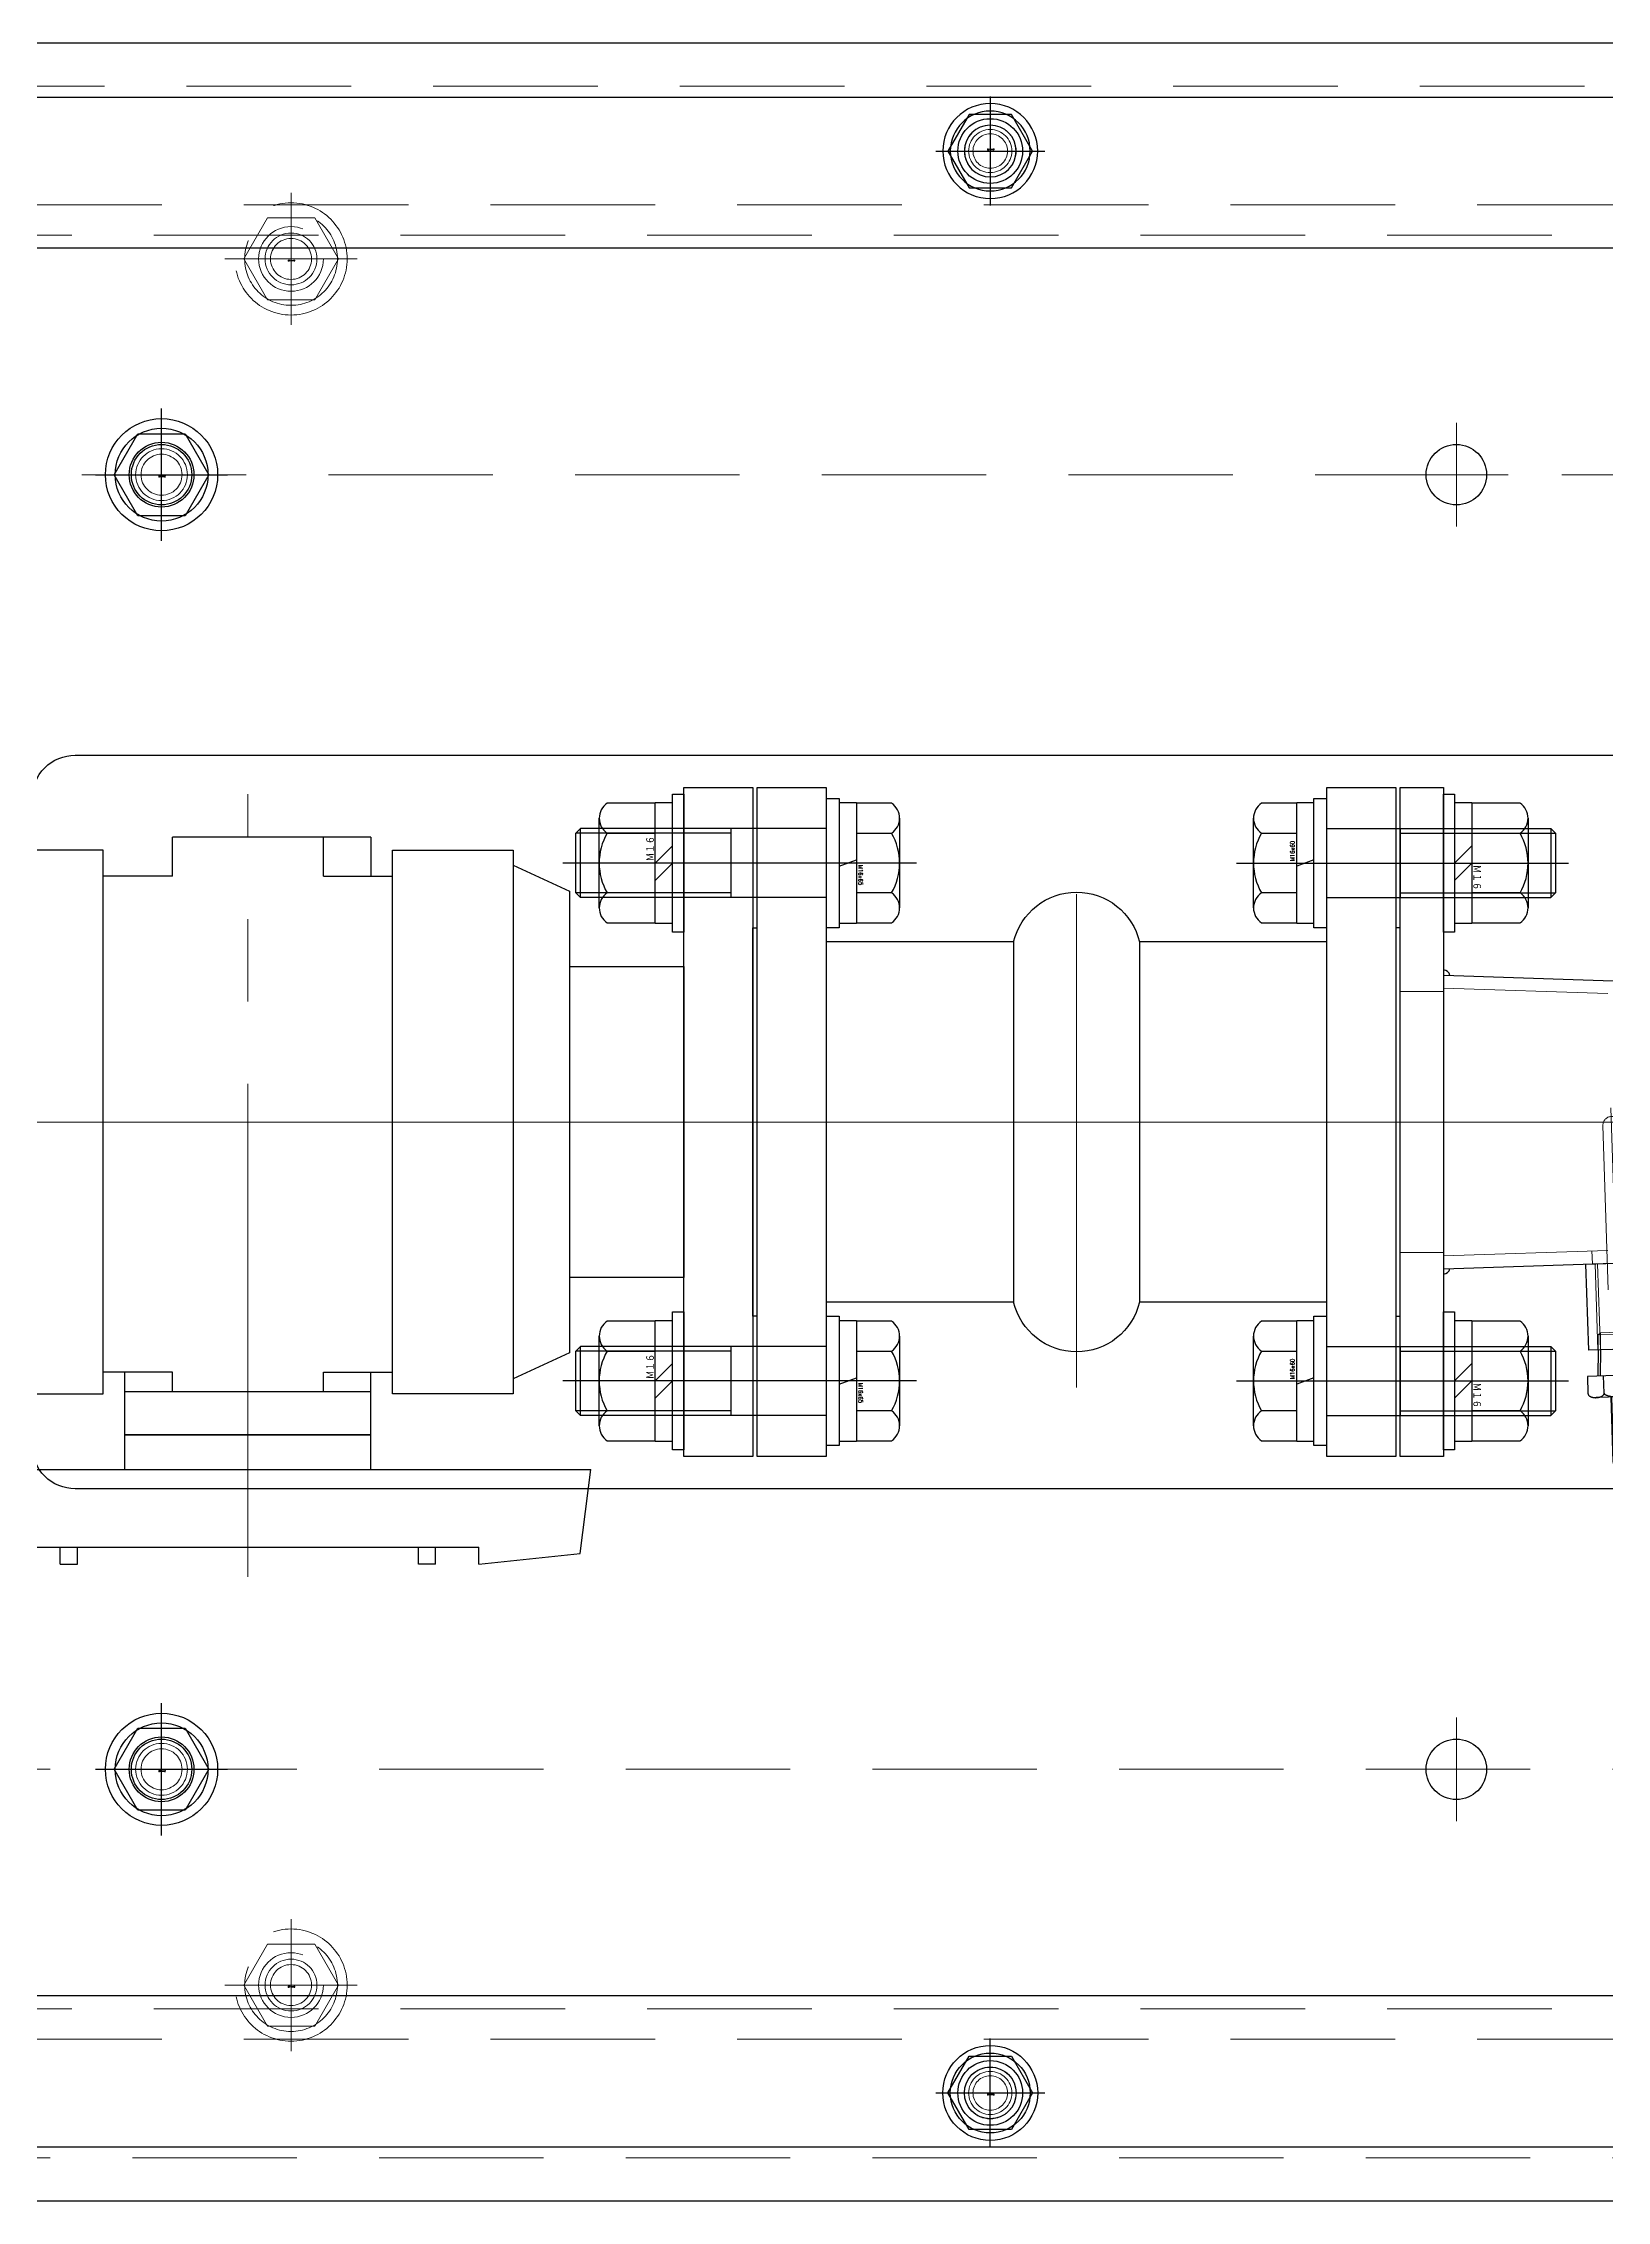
# Model space of a CAD drawing. Header units: millimetres. Extents: x -16130 to 36813, y -8099 to 27484.
# Drawn here: x 22880 to 23243, y 9324 to 9824 of the extents above; entities that cross this region are included whole.
import ezdxf

# ---------------------------------------------------------------- set-up
doc = ezdxf.new("R2010")
doc.units = ezdxf.units.MM
doc.header["$LTSCALE"] = 6
doc.linetypes.add('CENTER2', pattern=[28.575, 19.05, -3.175, 3.175, -3.175])
doc.linetypes.add('HIDDEN', pattern=[9.525, 6.35, -3.175])
doc.layers.add('04_HIDDEN', color=2, linetype='HIDDEN', lineweight=13)
doc.layers.add('05_CENTER', color=4, linetype='CENTER2', lineweight=13)
doc.layers.add('10_DRAFT', color=8, linetype='Continuous', lineweight=0, plot=False)
doc.styles.add('KANJI0', font='txt.shx', dxfattribs={"width": 0.9, "height": 30, "bigfont": 'bigfont'})
doc.styles.add('KSS_TXT_L', font='txt.shx', dxfattribs={"height": 3, "bigfont": 'extfont2.shx'})

# ---------------------------------------------------------------- blocks, each defined once
blk = doc.blocks.new('A$C09AF2F59_1_1')
at = {"color": 0}
blk.add_lwpolyline([(25, 15), (0, 15, 1), (0, -15), (25, -15)], format="xyb", close=True, dxfattribs=at)
blk.add_circle((0, 0), 5, dxfattribs=at)
at = {"layer": '04_HIDDEN'}
blk.add_line((20, -15), (20, 15), dxfattribs=at)
at = {"layer": '05_CENTER'}
for p, q in [((0, -8.89), (0, 8.89)), ((8.89, 0), (-8.89, 0))]:
    blk.add_line(p, q, dxfattribs=at)
blk = doc.blocks.new('A$C091C3F56_1_1')
at = {"color": 0}
blk.add_lwpolyline([(-15, 0), (15, 0), (15, -19.5), (-15, -19.5)], close=True, dxfattribs=at)
at = {"layer": '04_HIDDEN'}
for p, q in [((-13.5, 3), (-13.5, 0)), ((-12.06, 0), (-12.06, -19.5)), ((13.22, 0), (13.22, -19.5)), ((13.5, 3), (13.5, 0)), ((-13.22, 0), (-13.22, -19.5)), ((12.06, 0), (12.06, -19.5))]:
    blk.add_line(p, q, dxfattribs=at)
at = {"layer": '05_CENTER'}
blk.add_line((0, -22.83), (0, 6.95), dxfattribs=at)
at = {"layer": '10_DRAFT'}
blk.add_line((0, 0), (0, -19.5), dxfattribs=at)
blk = doc.blocks.new('A$C0BF608F2_1_1')
at = {"color": 0}
blk.add_lwpolyline([(-7, 0), (7, 0), (7, -20), (-7, -20)], close=True, dxfattribs=at)
at = {"layer": '04_HIDDEN'}
for p, q in [((-5.5, 3), (-5.5, 0)), ((-4.86, 0), (-4.86, -20)), ((-4.28, 0), (-4.28, -20)), ((4.28, 0), (4.28, -20)), ((4.86, 0), (4.86, -20)), ((5.5, 3), (5.5, 0))]:
    blk.add_line(p, q, dxfattribs=at)
at = {"layer": '05_CENTER'}
blk.add_line((0, -21.57), (0, 4.36), dxfattribs=at)
blk = doc.blocks.new('A$C1AE7797E_1_1_1')
at = {"color": 0}
for p, q in [((-489.91, 34), (-5, 18.02)), ((-489.91, -34), (-5, -18.02))]:
    blk.add_line(p, q, dxfattribs=at)
for points in [[(-500, 77.5), (-490, 77.5), (-490, -77.5), (-500, -77.5)], [(0, -43), (-5, -43), (-5, 43), (0, 43)]]:
    blk.add_lwpolyline(points, close=True, dxfattribs=at)
at = {"color": 3}
for points in [[(-5, 18.02), (-7.99, 18.12), (-7.99, 18.12), (-5, 21.02)], [(-5, -18.02), (-7.99, -18.12), (-7.99, -18.12), (-5, -21.02)]]:
    blk.add_lwpolyline(points, close=True, dxfattribs=at)
for centre, start, end in [((-489.98, 33.79), 6.6623, 90.8054), ((-489.98, -33.79), 269.1946, 353.3377)]:
    blk.add_arc(centre, 1.44, start, end, dxfattribs=at)
at = {"layer": '04_HIDDEN'}
for p, q in [((-500, 30.25), (-490, 30.25)), ((-489.91, 34), (-490, 31)), ((-490, 31), (-5.09, 15.03)), ((-5, 18.02), (-5.09, 15.03)), ((-5, 15), (0, 15)), ((-490, -31), (-5.09, -15.03)), ((-5, -18.02), (-5.09, -15.03)), ((-5, -15), (0, -15)), ((-500, -30.25), (-490, -30.25)), ((-489.91, -34), (-490, -31))]:
    blk.add_line(p, q, dxfattribs=at)
at = {"layer": '05_CENTER'}
for p, q in [((-508.15, 60), (-481.88, 60)), ((-10.64, 33), (5.49, 33)), ((-504.23, 0), (2.46, 0)), ((-10.64, -33), (5.49, -33)), ((-508.15, -60), (-481.88, -60))]:
    blk.add_line(p, q, dxfattribs=at)
for name, p, rotation in [('A$C091C3F56_1_1', (-230, -25.44), 1.886962596826822), ('A$C0BF608F2_1_1', (-450, -32.69), 1.886962596823539)]:
    blk.add_blockref(name, p, dxfattribs=dict(rotation=rotation))
at = {"layer": '04_HIDDEN', "rotation": 268.1130373985578}
blk.add_blockref('A$C09AF2F59_1_1', (-107, 46.4), dxfattribs=at)
at = {"layer": '04_HIDDEN', "xscale": -0.9999999999999999, "rotation": 271.8869626014422}
blk.add_blockref('A$C09AF2F59_1_1', (-107, -46.4), dxfattribs=at)
blk = doc.blocks.new('ボールバルブ21α型-10K-50mma_1_1')
at = {"color": 0}
for p, q in [((-170.5, 102.5), (-194, 100)), ((-170.5, 102.5), (-170.5, 98.5)), ((-160.5, 102.5), (-156.5, 102.5)), ((-160.5, 102.5), (-160.5, 98.5)), ((-156.5, 102.5), (-156.5, 98.5)), ((-77.5, 102.5), (-77.5, 98.5)), ((-73.5, 102.5), (-77.5, 102.5)), ((-73.5, 102.5), (-73.5, 98.5)), ((-63.5, 102.5), (-40, 100)), ((-63.5, 102.5), (-63.5, 98.5)), ((-194, 100), (-196.5, 80.5)), ((-170.5, 98.5), (-63.5, 98.5)), ((-40, 100), (-37.5, 80.5)), ((-196.5, 80.5), (-37.5, 80.5)), ((-145.5, 80.5), (-145.5, 58)), ((-88.5, 80.5), (-88.5, 58)), ((-234, -77.5), (-234, 77.5)), ((-234, 77.5), (-218, 77.5)), ((-218, 77.5), (-218, -77.5)), ((0, 77.5), (-16, 77.5)), ((-16, 77.5), (-16, -77.5)), ((0, -77.5), (0, 77.5)), ((-88.5, 72.5), (-145.5, 72.5)), ((-145.5, 72.5), (-88.5, 72.5)), ((-178.5, -63), (-178.5, 63)), ((-178.5, 63), (-150.5, 63)), ((-150.5, 63), (-150.5, -63)), ((-88.5, 62.5), (-145.5, 62.5)), ((-134.5, 62.5), (-134.5, 58)), ((-99.5, 62.5), (-99.5, 58)), ((-55.5, 63), (-83.5, 63)), ((-83.5, 63), (-83.5, -63)), ((-55.5, -63), (-55.5, 63)), ((-191.5, 53.5), (-178.5, 59.5)), ((-134.5, 58), (-150.5, 58)), ((-99.5, 58), (-83.5, 58)), ((-42.5, 53.5), (-55.5, 59.5)), ((-191.5, -53.5), (-191.5, 53.5)), ((-42.5, -53.5), (-42.5, 53.5)), ((-218, 36), (-191.5, 36)), ((-218, -36), (-218, 36)), ((-16, 36), (-42.5, 36)), ((-16, -36), (-16, 36)), ((-191.5, -36), (-218, -36)), ((-42.5, -36), (-16, -36)), ((-178.5, -59.5), (-191.5, -53.5)), ((-55.5, -59.5), (-42.5, -53.5)), ((-134.5, -57), (-150.5, -57)), ((-134.5, -57), (-134.5, -66)), ((-99.5, -57), (-83.5, -57)), ((-99.5, -57), (-99.5, -66)), ((-88.5, -66), (-88.5, -57)), ((-150.5, -63), (-178.5, -63)), ((-83.5, -63), (-55.5, -63)), ((-88.5, -66), (-134.5, -66)), ((-218, -77.5), (-234, -77.5)), ((-16, -77.5), (0, -77.5))]:
    blk.add_line(p, q, dxfattribs=at)
at = {"layer": '05_CENTER', "color": 0}
for p, q in [((-117, 105.43), (-117, -76)), ((-243.51, 60), (-208.69, 60)), ((9.51, 60), (-25.31, 60)), ((0, 0), (-234, 0)), ((-243.51, -60), (-208.69, -60)), ((9.51, -60), (-25.31, -60))]:
    blk.add_line(p, q, dxfattribs=at)
blk = doc.blocks.new('A$C598F6B99_1_1_1')
at = {"color": 0, "linetype": 'CENTER2'}
blk.add_line((0, 20.91), (0, -61), dxfattribs=at)
at = {"color": 0}
for p, q in [((-13.85, 15.14), (-13.85, 7)), ((-10.39, 17), (10.39, 17)), ((-6.92, 7), (-6.92, 15.14)), ((6.92, 15.14), (6.92, 7)), ((13.85, 7), (13.85, 15.14)), ((-14, 3), (-14, 7)), ((-14, 7), (14, 7)), ((0.73, 3), (-0.73, 7)), ((14, 7), (14, 3)), ((-15, 0), (-15, 3)), ((-15, 3), (15, 3)), ((-15, 0), (15, 0)), ((-8, 0), (-8, -56.92)), ((8, 0), (8, -56.92)), ((15, 3), (15, 0)), ((8, -22), (-8, -22)), ((-6.92, -22), (-6.92, -58)), ((6.92, -22), (6.92, -58)), ((8, -56.92), (-8, -56.92)), ((-8, -56.92), (-6.92, -58)), ((6.92, -58), (-6.92, -58)), ((8, -56.92), (6.92, -58))]:
    blk.add_line(p, q, dxfattribs=at)
for centre, radius, start, end in [((-10.39, 12.84), 4.16, 33.626, 146.374), ((0, 3.15), 13.85, 60, 120), ((10.39, 12.84), 4.16, 33.626, 146.374)]:
    blk.add_arc(centre, radius, start, end, dxfattribs=at)
at = {"layer": '10_DRAFT', "style": 'KANJI0', "width": 0.82}
blk.add_text('M16x65', height=1, dxfattribs=at).set_placement((0.41, 7.48))
blk = doc.blocks.new('M16Nza_1_1_1_1')
at = {"color": 0}
for p, q in [((-13.85, 17.74), (-13.85, 6.6)), ((-10.39, 19.6), (10.39, 19.6)), ((-6.92, 6.6), (-6.92, 17.74)), ((6.93, 17.74), (6.93, 6.6)), ((13.85, 6.6), (13.85, 17.74)), ((-14, 2.6), (-14, 6.6)), ((-14, 6.6), (14, 6.6)), ((-4, 6.6), (0, 2.6)), ((0, 6.6), (4, 2.6)), ((14, 6.6), (14, 2.6))]:
    blk.add_line(p, q, dxfattribs=at)
at = {"color": 0, "linetype": 'CENTER2'}
blk.add_line((0, 0), (0, 19.6), dxfattribs=at)
at = {"color": 0}
blk.add_lwpolyline([(-16, 2.6), (16, 2.6), (16, 0), (-16, 0)], close=True, dxfattribs=at)
for centre, radius, start, end in [((-10.39, 15.44), 4.16, 33.626, 146.374), ((0, 5.75), 13.85, 60, 120), ((10.39, 15.44), 4.16, 33.626, 146.374)]:
    blk.add_arc(centre, radius, start, end, dxfattribs=at)
at = {"layer": '10_DRAFT', "style": 'KANJI0', "width": 0.82}
blk.add_text('Ｍ１６', height=1.714, dxfattribs=at).set_placement((0.41, 6.78))
blk = doc.blocks.new('A$C5136444F_1_1_1_1')
at = {"color": 0, "linetype": 'CENTER2'}
blk.add_line((0, 20.91), (0, -56), dxfattribs=at)
at = {"color": 0}
for p, q in [((-13.85, 15.14), (-13.85, 7)), ((-10.39, 17), (10.39, 17)), ((-6.92, 7), (-6.92, 15.14)), ((6.92, 15.14), (6.92, 7)), ((13.85, 7), (13.85, 15.14)), ((-14, 3), (-14, 7)), ((-14, 7), (14, 7)), ((0.73, 3), (-0.73, 7)), ((14, 7), (14, 3)), ((-15, 0), (-15, 3)), ((-15, 3), (15, 3)), ((-15, 0), (15, 0)), ((-8, 0), (-8, -51.92)), ((8, 0), (8, -51.92)), ((15, 3), (15, 0)), ((8, -17), (-8, -17)), ((-6.92, -17), (-6.92, -53)), ((6.92, -17), (6.92, -53)), ((8, -51.92), (-8, -51.92)), ((-8, -51.92), (-6.92, -53)), ((6.92, -53), (-6.92, -53)), ((8, -51.92), (6.92, -53))]:
    blk.add_line(p, q, dxfattribs=at)
for centre, radius, start, end in [((-10.39, 12.84), 4.16, 33.626, 146.374), ((0, 3.15), 13.85, 60, 120), ((10.39, 12.84), 4.16, 33.626, 146.374)]:
    blk.add_arc(centre, radius, start, end, dxfattribs=at)
at = {"layer": '10_DRAFT', "style": 'KANJI0', "width": 0.82}
blk.add_text('M16x60', height=1, dxfattribs=at).set_placement((0.41, 7.48))
blk = doc.blocks.new('A$C537B403B_1_1_1')
at = {"color": 0}
for p, q in [((-150, -45), (-150, 45)), ((-150, 45), (-149, 45)), ((-133, 41.75), (-89.59, 41.75)), ((-89.59, 41.75), (-89.59, -41.75)), ((-60.41, 41.75), (-60.41, -41.75)), ((-60.41, 41.75), (-17, 41.75)), ((0, 45), (-1, 45)), ((0, -45), (0, 45)), ((-149, -45), (-150, -45)), ((-133, -41.75), (-89.59, -41.75)), ((-60.41, -41.75), (-17, -41.75)), ((-1, -45), (0, -45))]:
    blk.add_line(p, q, dxfattribs=at)
for points in [[(-133, 77.5), (-149, 77.5), (-149, -77.5), (-133, -77.5)], [(-1, 77.5), (-17, 77.5), (-17, -77.5), (-1, -77.5)]]:
    blk.add_lwpolyline(points, close=True, dxfattribs=at)
for centre, start, end in [((-75, 38.25), 13.4934, 166.5066), ((-75, -38.25), 193.4934, 346.5066)]:
    blk.add_arc(centre, 15, start, end, dxfattribs=at)
at = {"layer": '05_CENTER'}
for p, q in [((-75, -61.54), (-75, 61.54)), ((-123.77, 60), (-157.96, 60)), ((8.23, 60), (-25.96, 60)), ((-150, 0), (0, 0)), ((-123.77, -60), (-157.96, -60)), ((8.23, -60), (-25.96, -60))]:
    blk.add_line(p, q, dxfattribs=at)
blk = doc.blocks.new('HTK1611a_1_1')
at = {"color": 0}
for p, q in [((6.03, 5.06), (0, 4.85)), ((6.03, 7.51), (6.03, -7.51)), ((6.03, 7.51), (10.03, 7.51)), ((10.07, 7.5), (10.03, 7.51)), ((10.12, 7.5), (10.07, 7.5)), ((10.16, 7.49), (10.12, 7.5)), ((10.2, 7.48), (10.16, 7.49)), ((10.25, 7.46), (10.2, 7.48)), ((10.29, 7.44), (10.25, 7.46)), ((10.33, 7.42), (10.29, 7.44)), ((10.37, 7.39), (10.33, 7.42)), ((10.41, 7.36), (10.37, 7.39)), ((10.45, 7.33), (10.41, 7.36)), ((10.49, 7.29), (10.45, 7.33)), ((10.53, 7.25), (10.49, 7.29)), ((10.57, 7.21), (10.53, 7.25)), ((10.6, 7.17), (10.57, 7.21)), ((10.64, 7.12), (10.6, 7.17)), ((10.67, 7.07), (10.64, 7.12)), ((10.71, 7.01), (10.67, 7.07)), ((10.74, 6.96), (10.71, 7.01)), ((10.77, 6.9), (10.74, 6.96)), ((10.8, 6.84), (10.77, 6.9)), ((10.82, 6.77), (10.8, 6.84)), ((10.85, 6.71), (10.82, 6.77)), ((10.87, 6.64), (10.85, 6.71)), ((10.9, 6.57), (10.87, 6.64)), ((10.92, 6.5), (10.9, 6.57)), ((10.94, 6.42), (10.92, 6.5)), ((10.95, 6.35), (10.94, 6.42)), ((10.97, 6.27), (10.95, 6.35)), ((10.98, 6.19), (10.97, 6.27)), ((10.97, 4.99), (10.98, 5.06)), ((11, 6.11), (10.98, 6.19)), ((10.98, 5.06), (11, 5.14)), ((11.01, 6.04), (11, 6.11)), ((11, 5.14), (11.01, 5.22)), ((11.01, 5.95), (11.01, 6.04)), ((11.02, 5.87), (11.01, 5.95)), ((11.01, 5.3), (11.02, 5.38)), ((11.01, 5.22), (11.01, 5.3)), ((11.03, 5.79), (11.02, 5.87)), ((11.02, 5.38), (11.03, 5.47)), ((11.03, 5.71), (11.03, 5.79)), ((11.03, 5.63), (11.03, 5.71)), ((11.03, 5.71), (11.03, -5.63)), ((11.03, 5.55), (11.03, 5.63)), ((11.03, 5.47), (11.03, 5.55)), ((0, 4.3), (6.03, 4.51)), ((10.03, 3.75), (6.03, 3.75)), ((10.03, 3.75), (10.07, 3.75)), ((10.07, 3.75), (10.03, 3.75)), ((10.07, 3.75), (10.12, 3.76)), ((10.12, 3.74), (10.07, 3.75)), ((10.12, 3.76), (10.16, 3.77)), ((10.16, 3.72), (10.12, 3.74)), ((10.16, 3.77), (10.2, 3.78)), ((10.2, 3.7), (10.16, 3.72)), ((10.2, 3.78), (10.25, 3.8)), ((10.25, 3.66), (10.2, 3.7)), ((10.25, 3.8), (10.29, 3.82)), ((10.29, 3.62), (10.25, 3.66)), ((10.29, 3.82), (10.33, 3.84)), ((10.33, 3.58), (10.29, 3.62)), ((10.33, 3.84), (10.37, 3.87)), ((10.37, 3.53), (10.33, 3.58)), ((10.37, 3.87), (10.41, 3.9)), ((10.41, 3.47), (10.37, 3.53)), ((10.41, 3.9), (10.45, 3.93)), ((10.45, 3.4), (10.41, 3.47)), ((10.45, 3.93), (10.49, 3.96)), ((10.49, 3.33), (10.45, 3.4)), ((10.49, 3.96), (10.53, 4)), ((10.53, 3.25), (10.49, 3.33)), ((10.53, 4), (10.57, 4.05)), ((10.57, 3.17), (10.53, 3.25)), ((10.57, 4.05), (10.6, 4.09)), ((10.6, 3.07), (10.57, 3.17)), ((10.6, 4.09), (10.64, 4.14)), ((10.64, 2.98), (10.6, 3.07)), ((10.64, 4.14), (10.67, 4.19)), ((10.67, 2.87), (10.64, 2.98)), ((10.67, 4.19), (10.71, 4.25)), ((10.71, 2.77), (10.67, 2.87)), ((10.71, 4.25), (10.74, 4.3)), ((10.74, 2.65), (10.71, 2.77)), ((10.74, 4.3), (10.77, 4.36)), ((10.77, 2.54), (10.74, 2.65)), ((10.77, 4.36), (10.8, 4.42)), ((10.8, 2.41), (10.77, 2.54)), ((10.8, 4.42), (10.82, 4.49)), ((10.82, 2.28), (10.8, 2.41)), ((10.82, 4.49), (10.85, 4.55)), ((10.85, 2.15), (10.82, 2.28)), ((10.85, 4.55), (10.87, 4.62)), ((10.87, 2.02), (10.85, 2.15)), ((10.87, 4.62), (10.9, 4.69)), ((10.9, 1.88), (10.87, 2.02)), ((10.9, 4.69), (10.92, 4.76)), ((10.92, 1.73), (10.9, 1.88)), ((10.92, 4.76), (10.94, 4.84)), ((10.94, 1.59), (10.92, 1.73)), ((10.94, 4.84), (10.95, 4.91)), ((10.95, 1.44), (10.94, 1.59)), ((10.95, 4.91), (10.97, 4.99)), ((10.97, 1.28), (10.95, 1.44)), ((10.98, 1.13), (10.97, 1.28)), ((11, 0.97), (10.98, 1.13)), ((11.01, 0.81), (11, 0.97)), ((11.01, 0.65), (11.01, 0.81)), ((11.02, 0.49), (11.01, 0.65)), ((11.03, 0.33), (11.02, 0.49)), ((11.03, 2.2), (26.03, 2.2)), ((11.03, 0.16), (11.03, 0.33)), ((11.03, 0), (11.03, 0.16)), ((11.03, -0.16), (11.03, 0)), ((26.03, 2.2), (28.03, 1.7)), ((28.03, 1.7), (36.03, 1.7)), ((28.03, 1.7), (28.03, -1.7)), ((36.03, 1.7), (36.03, -1.7)), ((36.03, 1.5), (56.03, 1.5)), ((0, -4.3), (6.03, -4.51)), ((0, -4.85), (6.03, -5.06)), ((10.03, -3.75), (6.03, -3.75)), ((10.07, -3.75), (10.03, -3.75)), ((10.03, -3.75), (10.07, -3.75)), ((10.07, -3.75), (10.12, -3.74)), ((10.12, -3.76), (10.07, -3.75)), ((10.12, -3.74), (10.16, -3.72)), ((10.16, -3.77), (10.12, -3.76)), ((10.16, -3.72), (10.2, -3.7)), ((10.2, -3.78), (10.16, -3.77)), ((10.2, -3.7), (10.25, -3.66)), ((10.25, -3.8), (10.2, -3.78)), ((10.25, -3.66), (10.29, -3.62)), ((10.29, -3.82), (10.25, -3.8)), ((10.29, -3.62), (10.33, -3.58)), ((10.33, -3.84), (10.29, -3.82)), ((10.33, -3.58), (10.37, -3.53)), ((10.37, -3.87), (10.33, -3.84)), ((10.37, -3.53), (10.41, -3.47)), ((10.41, -3.9), (10.37, -3.87)), ((10.41, -3.47), (10.45, -3.4)), ((10.45, -3.93), (10.41, -3.9)), ((10.45, -3.4), (10.49, -3.33)), ((10.49, -3.96), (10.45, -3.93)), ((10.49, -3.33), (10.53, -3.25)), ((10.53, -4), (10.49, -3.96)), ((10.53, -3.25), (10.57, -3.17)), ((10.57, -4.05), (10.53, -4)), ((10.57, -3.17), (10.6, -3.07)), ((10.6, -4.09), (10.57, -4.05)), ((10.6, -3.07), (10.64, -2.98)), ((10.64, -4.14), (10.6, -4.09)), ((10.64, -2.98), (10.67, -2.87)), ((10.67, -4.19), (10.64, -4.14)), ((10.67, -2.87), (10.71, -2.77)), ((10.71, -4.25), (10.67, -4.19)), ((10.71, -2.77), (10.74, -2.65)), ((10.74, -4.3), (10.71, -4.25)), ((10.74, -2.65), (10.77, -2.54)), ((10.77, -4.36), (10.74, -4.3)), ((10.77, -2.54), (10.8, -2.41)), ((10.8, -4.42), (10.77, -4.36)), ((10.8, -2.41), (10.82, -2.28)), ((10.82, -4.49), (10.8, -4.42)), ((10.82, -2.28), (10.85, -2.15)), ((10.85, -4.55), (10.82, -4.49)), ((10.85, -2.15), (10.87, -2.02)), ((10.87, -4.62), (10.85, -4.55)), ((10.87, -2.02), (10.9, -1.88)), ((10.9, -4.69), (10.87, -4.62)), ((10.9, -1.88), (10.92, -1.73)), ((10.92, -4.76), (10.9, -4.69)), ((10.92, -1.73), (10.94, -1.59)), ((10.94, -4.84), (10.92, -4.76)), ((10.94, -1.59), (10.95, -1.44)), ((10.95, -4.91), (10.94, -4.84)), ((10.95, -1.44), (10.97, -1.28)), ((10.97, -4.99), (10.95, -4.91)), ((10.97, -1.28), (10.98, -1.13)), ((10.98, -5.06), (10.97, -4.99)), ((10.98, -1.13), (11, -0.97)), ((11, -0.97), (11.01, -0.81)), ((11.01, -0.65), (11.02, -0.49)), ((11.01, -0.81), (11.01, -0.65)), ((11.02, -0.49), (11.03, -0.33)), ((11.03, -0.33), (11.03, -0.16)), ((26.03, -2.2), (11.03, -2.2)), ((28.03, -1.7), (26.03, -2.2)), ((36.03, -1.7), (28.03, -1.7)), ((36.03, -1.5), (56.03, -1.5)), ((6.03, -7.51), (10.03, -7.51)), ((10.03, -7.51), (10.07, -7.5)), ((10.07, -7.5), (10.12, -7.5)), ((10.12, -7.5), (10.16, -7.49)), ((10.16, -7.49), (10.2, -7.48)), ((10.2, -7.48), (10.25, -7.46)), ((10.25, -7.46), (10.29, -7.44)), ((10.29, -7.44), (10.33, -7.42)), ((10.33, -7.42), (10.37, -7.39)), ((10.37, -7.39), (10.41, -7.36)), ((10.41, -7.36), (10.45, -7.33)), ((10.45, -7.33), (10.49, -7.29)), ((10.49, -7.29), (10.53, -7.25)), ((10.53, -7.25), (10.57, -7.21)), ((10.57, -7.21), (10.6, -7.17)), ((10.6, -7.17), (10.64, -7.12)), ((10.64, -7.12), (10.67, -7.07)), ((10.67, -7.07), (10.71, -7.01)), ((10.71, -7.01), (10.74, -6.96)), ((10.74, -6.96), (10.77, -6.9)), ((10.77, -6.9), (10.8, -6.84)), ((10.8, -6.84), (10.82, -6.77)), ((10.82, -6.77), (10.85, -6.71)), ((10.85, -6.71), (10.87, -6.64)), ((10.87, -6.64), (10.9, -6.57)), ((10.9, -6.57), (10.92, -6.5)), ((10.92, -6.5), (10.94, -6.42)), ((10.94, -6.42), (10.95, -6.35)), ((10.95, -6.35), (10.97, -6.27)), ((10.97, -6.27), (10.98, -6.19)), ((11, -5.14), (10.98, -5.06)), ((10.98, -6.19), (11, -6.11)), ((11.01, -5.22), (11, -5.14)), ((11, -6.11), (11.01, -6.04)), ((11.01, -5.3), (11.01, -5.22)), ((11.02, -5.38), (11.01, -5.3)), ((11.01, -5.95), (11.02, -5.87)), ((11.01, -6.04), (11.01, -5.95)), ((11.03, -5.47), (11.02, -5.38)), ((11.02, -5.87), (11.03, -5.79)), ((11.03, -5.55), (11.03, -5.47)), ((11.03, -5.63), (11.03, -5.55)), ((11.03, -5.71), (11.03, -5.63)), ((11.03, -5.79), (11.03, -5.71))]:
    blk.add_line(p, q, dxfattribs=at)
at = {"layer": '04_HIDDEN', "color": 0}
for p, q in [((-51.97, 2), (-3.97, 2)), ((-3.47, 4.73), (-3.97, 4.18)), ((-3.97, 4.16), (0, 4.3)), ((-3.97, 4.16), (-3.97, -4.16)), ((0, 4.85), (-3.47, 4.73)), ((-3.47, 4.73), (-3.47, -4.73)), ((11.03, 2), (26.03, 2)), ((26.03, 2), (26.03, -2)), ((26.03, 1.5), (36.03, 1.5)), ((-51.97, -2), (-3.97, -2)), ((-3.97, -4.16), (-3.47, -4.71)), ((-3.97, -4.16), (0, -4.3)), ((-3.47, -4.73), (0, -4.85)), ((11.03, -2), (26.03, -2)), ((26.03, -1.5), (36.03, -1.5))]:
    blk.add_line(p, q, dxfattribs=at)
blk.add_arc((-51.97, 0), 2, 90, 270, dxfattribs=at)
at = {"layer": '05_CENTER', "color": 0}
blk.add_line((-55.97, 0), (58.03, 0), dxfattribs=at)
at = {"layer": '10_DRAFT'}
blk.add_line((0, 4.85), (0, -4.85), dxfattribs=at)
blk = doc.blocks.new('A$C4803593E_1_1')
at = {"color": 4, "xscale": -1, "rotation": 180}
blk.add_blockref('ボールバルブ21α型-10K-50mma_1_1', (-653, -33), dxfattribs=at)
for name, p, rotation in [('A$C598F6B99_1_1_1', (-636, 27), 270), ('M16Nza_1_1_1_1', (-669, 27), 90), ('A$C5136444F_1_1_1_1', (-520, 27), 90), ('M16Nza_1_1_1_1', (-493, 27), 270), ('A$C598F6B99_1_1_1', (-636, -93), 270), ('M16Nza_1_1_1_1', (-669, -93), 90), ('A$C5136444F_1_1_1_1', (-520, -93), 90), ('M16Nza_1_1_1_1', (-493, -93), 270)]:
    blk.add_blockref(name, p, dxfattribs=dict(rotation=rotation))
at = {"color": 4, "xscale": -1}
blk.add_blockref('A$C537B403B_1_1_1', (-653, -33), dxfattribs=at)
blk.add_blockref('A$C1AE7797E_1_1_1', (-3, -33))
at = {"color": 4, "rotation": 271.8869625968237}
blk.add_blockref('HTK1611a_1_1', (-452.34, -85.67), dxfattribs=at)
blk = doc.blocks.new('A$C3D874C02_1_1')
blk.add_blockref('A$C4803593E_1_1', (1110, 33))
blk = doc.blocks.new('A$C45290969_1_1')
at = {"color": 0}
blk.add_lwpolyline([(-700, -250), (-2050, -250), (-2050, 250), (-700, 250)], dxfattribs=at)
for centre in [(-1330, 200), (-1330, -200)]:
    blk.add_circle(centre, 7.5, dxfattribs=at)
at = {"layer": '04_HIDDEN'}
for p, q in [((-2040, 240), (-700, 240)), ((-1950, 150), (-700, 150)), ((-700, -150), (-1950, -150)), ((-700, -240), (-2040, -240))]:
    blk.add_line(p, q, dxfattribs=at)
at = {"layer": '05_CENTER'}
for p, q in [((-1330, 187.66), (-1330, 212.34)), ((-1317.66, 200), (-1342.34, 200)), ((-2050, 0), (738.31, 0)), ((-1330, -212.34), (-1330, -187.66)), ((-1317.66, -200), (-1342.34, -200))]:
    blk.add_line(p, q, dxfattribs=at)
blk = doc.blocks.new('A$C7EFF71DC_1_1_1')
at = {"color": 0}
blk.add_lwpolyline([(-23, -12.5), (1343, -12.5), (1345, -10.5), (1345, 10.5), (1343, 12.5), (-23, 12.5), (-25, 10.5), (-25, -10.5)], close=True, dxfattribs=at)
blk.add_circle((792, 0), 6, dxfattribs=at)
at = {"layer": '05_CENTER'}
for p, q in [((792, -9.34), (792, 9.34)), ((801.34, 0), (782.66, 0))]:
    blk.add_line(p, q, dxfattribs=at)
blk = doc.blocks.new('A$C55004500_1_1')
at = {"color": 0}
blk.add_lwpolyline([(-23, -12.5), (1343, -12.5), (1345, -10.5), (1345, 20.5), (1343, 22.5), (-23, 22.5), (-25, 20.5), (-25, -10.5)], close=True, dxfattribs=at)
blk.add_circle((792, 0), 6, dxfattribs=at)
at = {"layer": '05_CENTER'}
for p, q in [((792, -9.34), (792, 9.34)), ((801.34, 0), (782.66, 0))]:
    blk.add_line(p, q, dxfattribs=at)
blk = doc.blocks.new('A$C491655AE_1_1_1_1')
at = {"color": 0, "linetype": 'CENTER2'}
for p, q in [((0, -12.64), (0, 12.64)), ((-12.64, 0), (12.64, 0))]:
    blk.add_line(p, q, dxfattribs=at)
at = {"color": 0}
for p, q in [((-9.81, 0), (-4.91, 8.5)), ((-4.91, 8.5), (4.91, 8.5)), ((4.91, 8.5), (9.81, 0)), ((-4.91, -8.5), (-9.81, 0)), ((9.81, 0), (4.91, -8.5)), ((4.91, -8.5), (-4.91, -8.5))]:
    blk.add_line(p, q, dxfattribs=at)
for radius in [11, 9.25]:
    blk.add_circle((0, 0), radius, dxfattribs=at)
at = {"layer": '10_DRAFT', "style": 'KSS_TXT_L'}
blk.add_text('BT-M10', height=0.3, dxfattribs=at).set_placement((-0.7, -0.54))
blk = doc.blocks.new('A$C1FDB05AD_1_1')
at = {"xscale": -1, "rotation": 180}
for name, p in [('A$C55004500_1_1', (-1440, 410)), ('A$C491655AE_1_1_1_1', (-648, 410))]:
    blk.add_blockref(name, p, dxfattribs=at)
for name, p in [('A$C55004500_1_1', (-1440, -40)), ('A$C491655AE_1_1_1_1', (-648, -40))]:
    blk.add_blockref(name, p)
at = {"layer": '04_HIDDEN', "xscale": -1, "rotation": 180}
blk.add_blockref('A$C7EFF71DC_1_1_1', (-1440, 410), dxfattribs=at)
at = {"layer": '04_HIDDEN'}
blk.add_blockref('A$C7EFF71DC_1_1_1', (-1440, -40), dxfattribs=at)
blk = doc.blocks.new('A$C285C78E6_1_1_1_1')
at = {"color": 0, "linetype": 'CENTER2'}
for p, q in [((0, -15.31), (0, 15.31)), ((-15.31, 0), (15.31, 0))]:
    blk.add_line(p, q, dxfattribs=at)
at = {"color": 0}
for p, q in [((-10.97, 0), (-5.48, 9.5)), ((-5.48, 9.5), (5.48, 9.5)), ((5.48, 9.5), (10.97, 0)), ((-5.48, -9.5), (-10.97, 0)), ((10.97, 0), (5.48, -9.5)), ((5.48, -9.5), (-5.48, -9.5))]:
    blk.add_line(p, q, dxfattribs=at)
for radius in [13, 10.75]:
    blk.add_circle((0, 0), radius, dxfattribs=at)
at = {"layer": '10_DRAFT', "style": 'KSS_TXT_L'}
blk.add_text('BT-M12', height=0.3, dxfattribs=at).set_placement((-0.7, -0.55))
blk = doc.blocks.new('M12Tz_1_1_1')
at = {"color": 0}
for radius in [6, 4.75]:
    blk.add_circle((0, 0), radius, dxfattribs=at)
at = {"layer": '05_CENTER'}
for p, q in [((0, -10.33), (0, 10.33)), ((10.33, 0), (-10.33, 0))]:
    blk.add_line(p, q, dxfattribs=at)
blk = doc.blocks.new('M10Tz_1_1_1')
at = {"color": 0}
for radius in [5, 4]:
    blk.add_circle((0, 0), radius, dxfattribs=at)
at = {"layer": '05_CENTER'}
for p, q in [((0, -8.34), (0, 8.34)), ((8.34, 0), (-8.34, 0))]:
    blk.add_line(p, q, dxfattribs=at)
blk = doc.blocks.new('A$C52AD0FC6_1_1_1')
at = {"color": 0}
blk.add_lwpolyline([(1608, -85), (152, -85), (150, -87), (150, -248), (152, -250), (1608, -250), (1610, -248), (1610, -87)], close=True, dxfattribs=at)
at = {"xscale": -1}
for p in [(840, -150), (870, -200)]:
    blk.add_blockref('M12Tz_1_1_1', p, dxfattribs=at)
blk.add_blockref('M10Tz_1_1_1', (1032, -225))
blk = doc.blocks.new('A$C13BE1A45_1_1')
at = {"color": 0}
blk.add_lwpolyline([(42, -25), (1498, -25), (1500, -23), (1500, 473), (1498, 475), (42, 475), (40, 473), (40, -23)], close=True, dxfattribs=at)
for centre in [(922, 450), (730, 375), (730, 75), (922, 0)]:
    blk.add_circle(centre, 7.5, dxfattribs=at)
at = {"layer": '05_CENTER'}
for p, q in [((922, 437.96), (922, 462.04)), ((934.04, 450), (909.96, 450)), ((730, 362.96), (730, 387.04)), ((742.04, 375), (717.96, 375)), ((730, 87.04), (730, 62.96)), ((742.04, 75), (717.96, 75)), ((922, 12.04), (922, -12.04)), ((934.04, 0), (909.96, 0))]:
    blk.add_line(p, q, dxfattribs=at)
at = {"layer": '10_DRAFT'}
blk.add_line((40, 225), (1500, 225), dxfattribs=at)
blk = doc.blocks.new('A$C05591054_1_1')
at = {"color": 0}
blk.add_lwpolyline([(1418, -115), (-38, -115), (-40, -113), (-40, 48), (-38, 50), (1418, 50), (1420, 48), (1420, -113)], close=True, dxfattribs=at)
at = {"xscale": -1, "rotation": 180}
blk.add_blockref('M10Tz_1_1_1', (842, 25), dxfattribs=at)
at = {"xscale": -1}
for p in [(680, 0), (650, -50)]:
    blk.add_blockref('M12Tz_1_1_1', p, dxfattribs=at)
blk = doc.blocks.new('A$C64466481_1_1')
for name, p in [('A$C13BE1A45_1_1', (-80, -25)), ('A$C1FDB05AD_1_1', (1490, 15)), ('A$C285C78E6_1_1_1_1', (650, 350)), ('A$C285C78E6_1_1_1_1', (650, 50))]:
    blk.add_blockref(name, p)
at = {"layer": '04_HIDDEN'}
for name, p in [('A$C05591054_1_1', (0, 400)), ('A$C285C78E6_1_1_1_1', (680, 400)), ('A$C52AD0FC6_1_1_1', (-190, 200)), ('A$C285C78E6_1_1_1_1', (680, 0))]:
    blk.add_blockref(name, p, dxfattribs=at)
blk = doc.blocks.new('A$C275A7328_1_1_1')
at = {"color": 0}
blk.add_lwpolyline([(-749, 240), (-189, 240, -0.414214), (-179, 230), (-179, 80, -0.414214), (-189, 70), (-749, 70, -0.414214), (-759, 80), (-759, 230, -0.414214)], format="xyb", close=True, dxfattribs=at)
for centre in [(-729, 305), (-429, 305), (-729, 5), (-429, 5)]:
    blk.add_circle(centre, 7, dxfattribs=at)
at = {"layer": '04_HIDDEN', "color": 0}
for p, q in [((-64, 360.5), (-974, 360.5)), ((-64, -50.5), (-974, -50.5))]:
    blk.add_line(p, q, dxfattribs=at)
at = {"layer": '05_CENTER'}
for p, q in [((-729, 293.01), (-729, 316.99)), ((-429, 293.01), (-429, 316.99)), ((-717.01, 305), (-740.99, 305)), ((-417.01, 305), (-440.99, 305)), ((-1044.71, 155), (5.73, 155)), ((-729, 16.99), (-729, -6.99)), ((-429, 16.99), (-429, -6.99)), ((-717.01, 5), (-740.99, 5)), ((-417.01, 5), (-440.99, 5))]:
    blk.add_line(p, q, dxfattribs=at)

msp = doc.modelspace()

# ---------------------------------------------------------------- block references
for name, p in [('A$C3D874C02_1_1', (22587.87355, 9574.29531)), ('A$C64466481_1_1', (22257.87492, 9374.29531)), ('A$C275A7328_1_1_1', (23636.87487, 9419.29531))]:
    msp.add_blockref(name, p)
at = {"layer": '04_HIDDEN'}
msp.add_blockref('A$C45290969_1_1', (24267.87493, 9574.29531), dxfattribs=at)

doc.saveas('drawing.dxf')
